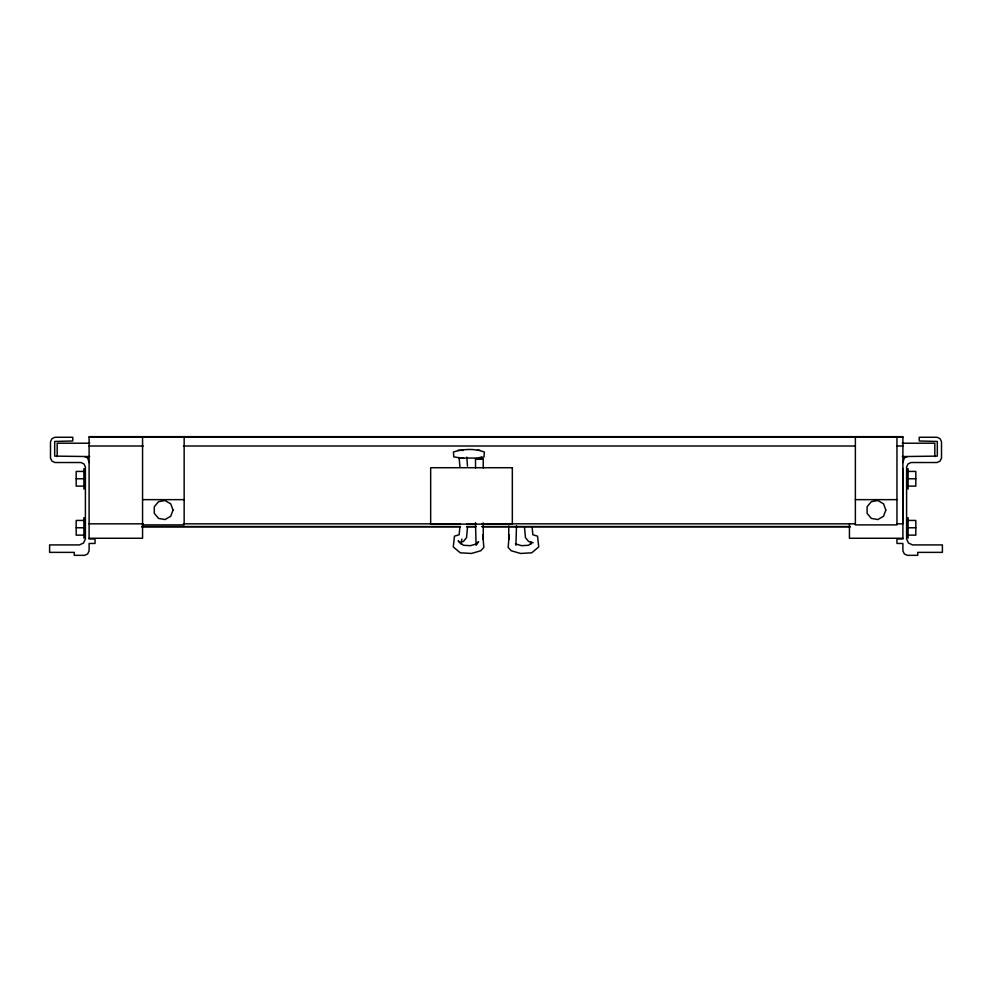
<?xml version="1.0" encoding="UTF-8"?>
<svg xmlns="http://www.w3.org/2000/svg" width="992" height="992" viewBox="0 0 992 992"><rect width="100%" height="100%" fill="white"/><g stroke="black" fill="none" stroke-linecap="round" stroke-linejoin="round"><path stroke-width="1.49" d="M475.503 522.66L476.086 545.302L478.553 541.669L476.569 543.876L470.431 545.674L463.45 545.29L458.155 540.826L460.04 543.095M475.515 467.926L475.515 458.812L483.24 458.8L483.24 467.964M483.228 522.896L483.302 539.462L482.806 534.614L483.823 547.423L480.847 550.721L471.522 553.449L460.276 552.829L453.27 546.927L454.448 536.176L459.147 534.762L459.891 526.963M902.894 522.858L902.894 468.46M508.772 525.946L508.698 539.462L509.194 534.614L508.177 547.423L511.153 550.721L520.478 553.449L531.724 552.829L538.73 546.927L537.552 536.176L532.853 534.762L532.109 526.963M516.497 525.698L515.914 545.302M467.455 527.744L466.538 537.627L463.5 541.384L461.168 542.091M460.982 544.224L461.85 539.04M902.894 462.52L904.307 457.994L907.345 456.58M531.724 542.612L528.55 545.29L521.569 545.674L515.431 543.876M479.198 458.068L483.997 456.928L484.369 452.054C474.846 448.359 462.954 448.892 453.418 452.042L453.803 456.915L463.661 458.329L461.305 457.758M476.78 458.217L481.517 457.076M477.388 450.331L479.818 450.182M483.24 458.8L475.515 458.812M83.911 471.411L76.186 471.436L76.186 486.142L83.911 486.105M76.186 478.789L83.911 478.764M83.911 520.416L76.186 520.44L76.186 535.147L83.911 535.11M76.186 527.794L83.911 527.769M89.106 437.15L902.894 437.15M89.689 443.213L57.176 443.213L57.176 456.58M902.311 443.213L934.824 443.213L934.824 456.58M89.106 446.003L143.257 446.003M183.483 446.003L854.93 446.003M896.706 446.003L902.894 446.003M89.689 456.58L54.684 456.109L54.684 441.465L72.776 440.994L72.776 437.274L54.957 437.274L51.906 438.687L50.493 441.738L50.493 458.068L51.906 461.106L54.957 462.52L80.935 462.52L83.985 463.934L85.399 466.984L85.399 538.978L83.514 543.033L79.459 544.918L49.6 544.918L49.6 552.37L74.251 552.37L74.251 555.334L84.655 555.334L87.693 553.92L89.106 550.882L89.106 543.455L95.046 543.455L95.046 539.003L89.106 539.003L89.106 436.666L902.894 436.666L902.894 539.003L896.954 539.003L896.954 543.455L902.894 543.455L902.894 550.882L904.307 553.92L907.345 555.334L917.749 555.334L917.749 552.37L942.4 552.37L942.4 544.918L912.541 544.918L908.486 543.033L906.601 538.978L906.601 466.984L908.015 463.934L911.065 462.52L937.043 462.52L940.094 461.106L941.507 458.068L941.507 441.738L940.094 438.687L937.043 437.274L919.224 437.274L919.224 440.994L937.316 441.465L937.316 456.109L902.311 456.58M458.664 458.068L476.495 458.068M142.563 499.646L184.152 499.646M855.377 499.646L896.954 499.646M89.106 523.826L143.257 523.826M183.483 523.826L460.412 523.826M466.6 523.826L475.887 523.826M482.075 523.826L854.93 523.826M896.706 523.826L902.894 523.826M142.563 524.892L184.152 524.892L184.152 437.274M141.707 526.529L460.412 526.529M466.6 526.529L475.887 526.529M482.075 526.529L850.293 526.529M141.707 526.777L460.412 526.777M466.6 526.777L475.887 526.777M482.075 526.777L850.293 526.777M89.106 538.259L142.563 538.259L142.563 437.274M902.894 538.259L849.437 538.259L849.437 524.297M908.089 471.411L915.814 471.436L915.814 486.142L908.089 486.105M908.089 478.764L915.814 478.789M908.089 520.416L915.814 520.44L915.814 535.147L908.089 535.11M908.089 527.769L915.814 527.794M458.044 450.182L463.239 450.455M533.175 542.798L528.5 541.384L525.462 537.627L524.545 527.744M84.655 456.58L87.693 457.994L89.106 462.52M530.584 541.632L531.018 544.224M466.798 457.089L467.492 466.178M459.16 458.403L459.916 466.587M908.089 468.608L908.089 489.106M908.089 517.613L908.089 538.11M896.954 437.274L896.954 524.892L855.377 524.892L855.377 437.274M83.911 468.608L83.911 489.106M83.911 517.613L83.911 538.11M173.005 510.049L170.748 516.249L165.032 519.548L158.534 518.407L154.293 513.348L154.293 506.738L158.534 501.679L165.032 500.538L170.748 503.837L173.005 510.049M885.819 510.049L883.562 516.249L877.833 519.548L871.336 518.407L867.095 513.348L867.095 506.738L871.336 501.679L877.833 500.538L883.562 503.837L885.819 510.049M512.331 467.716L430.664 467.716L430.664 524.148L512.331 524.148L512.331 467.716"/></g></svg>
